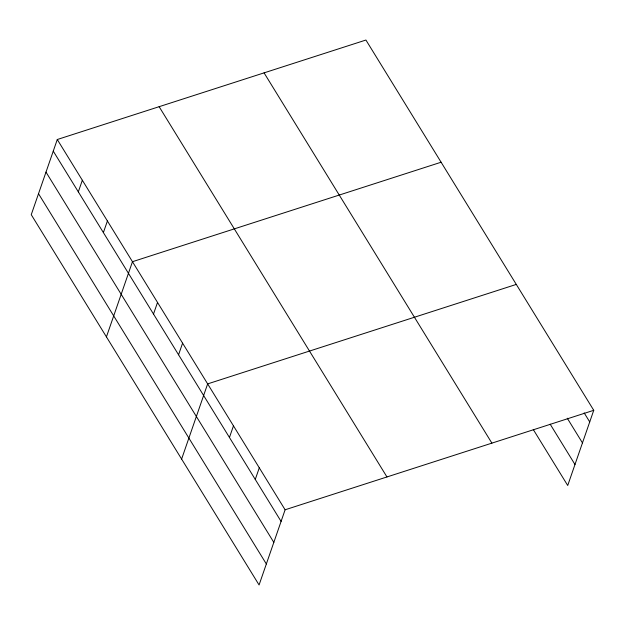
<?xml version="1.0" encoding="UTF-8"?>
<svg xmlns="http://www.w3.org/2000/svg" width="625" height="625" viewBox="0 0 625 625"><rect width="100%" height="100%" fill="white"/><g stroke="black" fill="none" stroke-linecap="round" stroke-linejoin="round"><path stroke-width="0.94" d="M57.281 139.516L31.25 214.695L259.078 584.961L285.109 509.781L57.281 139.516L365.922 40.039L593.75 410.305L567.719 485.484L533.289 429.531M78.32 191.859L82.344 180.25M103.383 232.594L107.406 220.977M106.43 336.883L132.469 261.703L441.102 162.227M153.508 314.047L157.523 302.43M178.562 354.781L182.586 343.164M181.617 459.07L207.648 383.891L516.289 284.414M229.445 437.469L233.469 425.852M255.266 479.437L259.289 467.82M285.109 509.781L593.75 410.305M584.156 412.875L589.727 421.922M567.273 418.211L582.461 442.898M550.172 424.188L574.984 464.508M264.07 72.867L491.898 443.133M159.133 106.688L386.961 476.953M53.258 151.133L281.086 521.398M46 172.109L273.828 542.375M38.516 193.719L266.344 563.984"/></g></svg>
